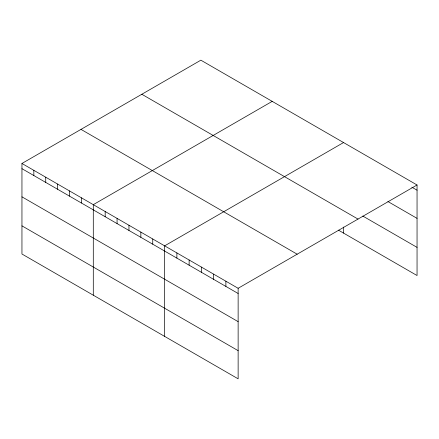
<?xml version="1.0" encoding="UTF-8"?>
<svg xmlns="http://www.w3.org/2000/svg" width="439" height="439" viewBox="0 0 439 439"><rect width="100%" height="100%" fill="white"/><g stroke="black" fill="none" stroke-linecap="round" stroke-linejoin="round"><path stroke-width="0.66" d="M417.05 184.989L200.864 60.176L21.95 163.473L21.95 254.011L238.136 378.824L238.136 288.286L417.05 184.989L417.05 275.527L338.453 230.151M272.207 101.365L93.293 204.662L93.293 295.2M343.545 142.554L164.63 245.851L164.63 336.389M411.798 187.168L417.05 190.197M387.884 201.517L417.05 218.359M362.795 216.048L417.05 247.371M141.824 94.264L358.01 219.077M80.99 129.384L297.176 254.197M21.95 163.473L238.136 288.286M21.95 168.68L238.136 293.493M21.95 196.837L238.136 321.65M21.95 225.849L238.136 350.662M343.545 227.056L343.545 233.093M225.887 281.212L225.887 286.42M213.634 274.139L213.634 279.347M201.386 267.066L201.386 272.273M189.132 259.992L189.132 265.2M176.884 252.919L176.884 258.127M152.745 238.986L152.745 244.188M140.853 232.121L140.853 237.323M128.962 225.256L128.962 230.459M117.07 218.392L117.07 223.594M105.179 211.527L105.179 216.734M81.402 197.797L81.402 203.005M69.51 190.932L69.51 196.14M57.619 184.067L57.619 189.275M45.733 177.202L45.733 182.41M33.841 170.337L33.841 175.545"/></g></svg>
